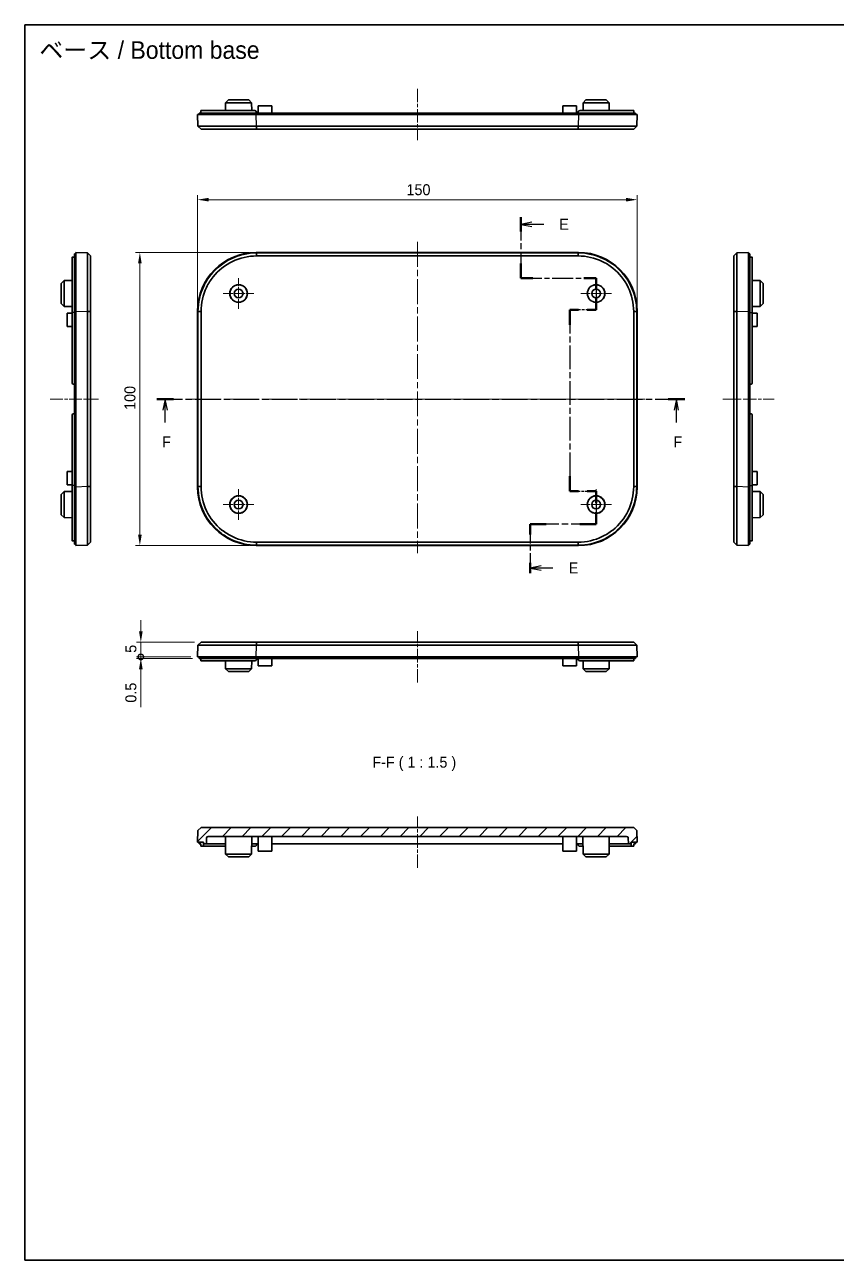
# Model space of a CAD drawing. Header units: millimetres. Extents: x 22 to 3190, y 12 to 574.
# Drawn here: x 2006.8 to 2284.1, y 12 to 433.5 of the extents above; entities that cross this region are included whole.
import ezdxf

# ---------------------------------------------------------------- set-up
doc = ezdxf.new("R2010")
doc.units = ezdxf.units.MM
doc.header["$LTSCALE"] = 1.5
doc.linetypes.add('CHAIN', pattern=[0.3543, 0.2362, -0.0295, 0.0591, -0.0295])
doc.layers.get('Defpoints').update_dxf_attribs({"lineweight": 25})
for name, color, linetype, lineweight in [('Border (ISO)', 7, 'Continuous', 35), ('Dimension (ISO)', 7, 'Continuous', 18), ('Section Line (ISO)', 7, 'CHAIN', 25), ('Symbol (ISO)', 7, 'Continuous', 18), ('Visible (ISO)', 7, 'Continuous', 35), ('Visible Narrow (ISO)', 7, 'Continuous', 25)]:
    doc.layers.add(name, color=color, linetype=linetype, lineweight=lineweight)
for name, color, linetype, lineweight, true_color in [('Center Mark (ISO)', 7, 'Continuous', 18, 0x80ffff), ('Centerline (ISO)', 7, 'Continuous', 18, 0x80ffff), ('Hatch (ISO)', 1, 'Continuous', 18, 0xff0000)]:
    doc.layers.add(name, color=color, linetype=linetype, lineweight=lineweight, true_color=true_color)
doc.styles.add('Note Text (TK)', font='')
doc.styles.get('Note Text (TK)').set_extended_font_data('MS PGothic')
doc.dimstyles.new('Default - Method 1b (TK)', dxfattribs={"dimscale": 1.5, "dimtxt": 2.5, "dimasz": 2.5, "dimexe": 1, "dimexo": 1.5, "dimgap": 1, "dimtad": 1, "dimtoh": 1, "dimrnd": 1e-08, "dimdsep": 46, "dimtxsty": 'Note Text (TK)', "dimcen": 0.09, "dimdle": 5, "dimclrd": 100, "dimclre": 100, "dimclrt": 7, "dimadec": 1, "dimazin": 1, "dimtfac": 1, "dimtmove": 0, "dimatfit": 3, "dimfxl": 1, "dimtolj": 1, "dimlwd": -1, "dimlwe": -1, "dimarcsym": 0})

# ---------------------------------------------------------------- blocks, each defined once
blk = doc.blocks.new('図面枠 tk図枠')
at = {"layer": 'Border (ISO)'}
for p, q in [((14.5, 289), (405.5, 289)), ((14.5, 289), (14.5, 8)), ((405.5, 289), (405.5, 8)), ((14.5, 8), (405.5, 8))]:
    blk.add_line(p, q, dxfattribs=at)
blk = doc.blocks.new('2dTransSection4')
at = {"layer": 'Section Line (ISO)', "linetype": 'CHAIN', "ltscale": 14.899623}
blk.add_line((127.34, 245.22), (127.34, 231.39), dxfattribs=at)
at = {"layer": 'Section Line (ISO)', "linetype": 'Continuous', "lineweight": 50}
for p, q in [((127.34, 245.22), (127.34, 241.95)), ((127.34, 234.67), (127.34, 231.39)), ((127.34, 231.39), (130.13, 231.39)), ((141.71, 231.39), (144.5, 231.39)), ((144.5, 231.39), (144.5, 228.78)), ((144.5, 226.78), (144.5, 224.18)), ((140.5, 224.18), (138.5, 224.18)), ((138.5, 224.18), (138.5, 220.77)), ((144.5, 224.18), (142.5, 224.18)), ((138.5, 186.3), (138.5, 182.89)), ((138.5, 182.89), (140.5, 182.89)), ((142.5, 182.89), (144.5, 182.89)), ((144.5, 182.89), (144.5, 180.16)), ((144.5, 178.16), (144.5, 175.43)), ((133.16, 175.43), (129.49, 175.43)), ((129.49, 175.43), (129.49, 173.03)), ((144.5, 175.43), (140.83, 175.43)), ((129.49, 166.64), (129.49, 164.25))]:
    blk.add_line(p, q, dxfattribs=at)
at = {"layer": 'Section Line (ISO)', "linetype": 'Continuous'}
for p, q in [((129.84, 244.09), (127.34, 243.59)), ((129.84, 243.59), (127.34, 243.59)), ((127.34, 243.59), (129.84, 243.09)), ((132.6, 243.59), (129.84, 243.59)), ((131.99, 165.94), (129.49, 165.44)), ((131.99, 165.44), (129.49, 165.44)), ((129.49, 165.44), (131.99, 164.94)), ((134.63, 165.44), (131.99, 165.44))]:
    blk.add_line(p, q, dxfattribs=at)
at = {"layer": 'Section Line (ISO)', "linetype": 'CHAIN', "ltscale": 13.516234}
blk.add_line((127.34, 231.39), (144.5, 231.39), dxfattribs=at)
at = {"layer": 'Section Line (ISO)', "linetype": 'CHAIN', "ltscale": 12.997791}
blk.add_line((144.5, 231.39), (144.5, 224.18), dxfattribs=at)
at = {"layer": 'Section Line (ISO)', "linetype": 'CHAIN', "ltscale": 6.667144}
for p, q in [((144.5, 224.18), (138.5, 224.18)), ((138.5, 182.89), (144.5, 182.89))]:
    blk.add_line(p, q, dxfattribs=at)
at = {"layer": 'Section Line (ISO)', "linetype": 'CHAIN', "ltscale": 15.27127}
blk.add_line((138.5, 224.18), (138.5, 182.89), dxfattribs=at)
at = {"layer": 'Section Line (ISO)', "linetype": 'CHAIN', "ltscale": 13.361418}
blk.add_line((144.5, 182.89), (144.5, 175.43), dxfattribs=at)
at = {"layer": 'Section Line (ISO)', "linetype": 'CHAIN', "ltscale": 16.002834}
blk.add_line((144.5, 175.43), (129.49, 175.43), dxfattribs=at)
at = {"layer": 'Section Line (ISO)', "linetype": 'CHAIN', "ltscale": 12.400126}
blk.add_line((129.49, 175.43), (129.49, 164.25), dxfattribs=at)
at = {"layer": 'Section Line (ISO)', "char_height": 2.5, "attachment_point": 7, "style": 'Note Text (TK)'}
for insert in [(136.11, 242.36), (138.26, 164.21)]:
    blk.add_mtext('E', dxfattribs=dict(at, insert=insert))
blk = doc.blocks.new('2dTransSection5')
at = {"layer": 'Section Line (ISO)', "linetype": 'CHAIN', "ltscale": 16.414379}
blk.add_line((44.56, 203.87), (164.68, 203.87), dxfattribs=at)
at = {"layer": 'Section Line (ISO)', "linetype": 'Continuous', "lineweight": 50}
for p, q in [((44.56, 203.87), (48.37, 203.87)), ((160.87, 203.87), (164.68, 203.87))]:
    blk.add_line(p, q, dxfattribs=at)
at = {"layer": 'Section Line (ISO)', "linetype": 'Continuous'}
for p, q in [((46.46, 203.87), (45.96, 201.37)), ((46.46, 201.37), (46.46, 203.87)), ((46.96, 201.37), (46.46, 203.87)), ((162.78, 203.87), (162.28, 201.37)), ((162.78, 201.37), (162.78, 203.87)), ((163.28, 201.37), (162.78, 203.87)), ((46.46, 198.52), (46.46, 201.37)), ((162.78, 198.52), (162.78, 201.37))]:
    blk.add_line(p, q, dxfattribs=at)
at = {"layer": 'Section Line (ISO)', "char_height": 2.5, "attachment_point": 7, "style": 'Note Text (TK)'}
for insert in [(45.75, 192.87), (162.07, 192.87)]:
    blk.add_mtext('F', dxfattribs=dict(at, insert=insert))
blk = doc.blocks.new('*D102')
at = {"layer": 'Defpoints', "color": 0, "transparency": 16777216}
for p in [(2215.75, 373.81), (2065.75, 335.81), (2215.75, 335.81)]:
    blk.add_point(p, dxfattribs=at)
at = {"layer": 'Dimension (ISO)', "color": 100, "transparency": 16777216}
for p, q in [((2065.75, 338.06), (2065.75, 375.31)), ((2215.75, 338.06), (2215.75, 375.31)), ((2069.5, 373.81), (2212, 373.81))]:
    blk.add_line(p, q, dxfattribs=at)
for points in [[(2069.5, 374.44), (2069.5, 373.19), (2065.75, 373.81)], [(2212, 374.44), (2212, 373.19), (2215.75, 373.81)]]:
    blk.add_solid(points, dxfattribs=at)
at = {"layer": 'Dimension (ISO)', "color": 7, "transparency": 16777216, "insert": (2137.04, 377.19), "char_height": 3.75, "attachment_point": 4, "style": 'Note Text (TK)'}
blk.add_mtext('\\A1;150', dxfattribs=at)
blk = doc.blocks.new('*D103')
at = {"layer": 'Defpoints', "color": 0, "transparency": 16777216}
for p in [(2046.05, 355.8), (2085.73, 355.8), (2085.73, 255.8)]:
    blk.add_point(p, dxfattribs=at)
at = {"layer": 'Dimension (ISO)', "color": 100, "transparency": 16777216}
for p, q in [((2083.48, 355.8), (2044.55, 355.8)), ((2046.05, 259.55), (2046.05, 352.05)), ((2083.48, 255.8), (2044.55, 255.8))]:
    blk.add_line(p, q, dxfattribs=at)
for points in [[(2045.43, 352.05), (2046.68, 352.05), (2046.05, 355.8)], [(2045.43, 259.55), (2046.68, 259.55), (2046.05, 255.8)]]:
    blk.add_solid(points, dxfattribs=at)
at = {"layer": 'Dimension (ISO)', "color": 7, "transparency": 16777216, "insert": (2042.68, 302.09), "char_height": 3.75, "attachment_point": 4, "rotation": 90, "style": 'Note Text (TK)'}
blk.add_mtext('\\A1;100', dxfattribs=at)
blk = doc.blocks.new('_DotSmall')
at = {"color": 0, "linetype": 'ByBlock', "const_width": 0.5}
blk.add_lwpolyline([(-0.0625, 0, 1), (0.0625, 0, 1)], format="xyb", close=True, dxfattribs=at)
blk = doc.blocks.new('*D100')
at = {"layer": 'Defpoints', "color": 0, "transparency": 16777216}
for p in [(2066.92, 222.82), (2046.38, 217.82), (2065.75, 217.82)]:
    blk.add_point(p, dxfattribs=at)
at = {"layer": 'Dimension (ISO)', "color": 100, "transparency": 16777216}
for p, q in [((2046.38, 226.57), (2046.38, 230.32)), ((2064.67, 222.82), (2044.88, 222.82)), ((2046.38, 222.82), (2046.38, 217.82)), ((2063.5, 217.82), (2044.88, 217.82)), ((2046.38, 217.82), (2046.38, 214.07))]:
    blk.add_line(p, q, dxfattribs=at)
blk.add_solid([(2045.76, 226.57), (2047.01, 226.57), (2046.38, 222.82)], dxfattribs=at)
at = {"layer": 'Dimension (ISO)', "color": 100, "transparency": 16777216, "xscale": 3.75, "yscale": 3.75, "zscale": 3.75, "rotation": 90}
blk.add_blockref('_DotSmall', (2046.38, 217.82), dxfattribs=at)
at = {"layer": 'Dimension (ISO)', "color": 7, "transparency": 16777216, "insert": (2043.01, 219.23), "char_height": 3.75, "attachment_point": 4, "rotation": 90, "style": 'Note Text (TK)'}
blk.add_mtext('\\A1;5', dxfattribs=at)
blk = doc.blocks.new('*D101')
at = {"layer": 'Defpoints', "color": 0, "transparency": 16777216}
for p in [(2046.38, 217.32), (2065.75, 217.82), (2066.25, 217.32)]:
    blk.add_point(p, dxfattribs=at)
at = {"layer": 'Dimension (ISO)', "color": 100, "transparency": 16777216}
for p, q in [((2046.38, 217.82), (2046.38, 221.57)), ((2063.5, 217.82), (2044.88, 217.82)), ((2064, 217.32), (2044.88, 217.32)), ((2046.38, 217.82), (2046.38, 217.32)), ((2046.38, 213.57), (2046.38, 200.72))]:
    blk.add_line(p, q, dxfattribs=at)
blk.add_solid([(2045.76, 213.57), (2047.01, 213.57), (2046.38, 217.32)], dxfattribs=at)
at = {"layer": 'Dimension (ISO)', "color": 100, "transparency": 16777216, "xscale": 3.75, "yscale": 3.75, "zscale": 3.75, "rotation": 270}
blk.add_blockref('_DotSmall', (2046.38, 217.82), dxfattribs=at)
at = {"layer": 'Dimension (ISO)', "color": 7, "transparency": 16777216, "insert": (2043.01, 202.22), "char_height": 3.75, "attachment_point": 4, "rotation": 90, "style": 'Note Text (TK)'}
blk.add_mtext('\\A1;0.5', dxfattribs=at)

msp = doc.modelspace()

# ---------------------------------------------------------------- hatches: boundary and pattern name
at = {"layer": 'Hatch (ISO)'}
h = msp.add_hatch(dxfattribs=at)
h.set_pattern_fill('ANSI31', color=256, scale=38.1, style=0)
h.set_pattern_definition([(45, (1985, 6e-07), (-3.3676, 3.3676), [])])
edge = h.paths.add_edge_path()
edge.add_line((2214.5724, 159.587), (2066.9216, 159.587))
edge.add_line((2066.9216, 159.587), (2065.8867, 158.5876))
edge.add_line((2065.8867, 158.5876), (2065.747, 154.587))
edge.add_line((2065.747, 154.587), (2067.747, 154.587))
edge.add_line((2067.747, 154.587), (2067.747, 154.087))
edge.add_line((2067.747, 154.087), (2068.747, 154.087))
edge.add_line((2068.747, 154.087), (2068.8174, 156.1045))
edge.add_ellipse((2069.3171, 156.087), major_axis=(-0.4997, 0.0174), ratio=1, start_angle=272, end_angle=360, ccw=False)
edge.add_line((2069.3171, 156.587), (2212.1768, 156.587))
edge.add_ellipse((2212.1768, 156.087), major_axis=(0, 0.5), ratio=1, start_angle=272, end_angle=360, ccw=False)
edge.add_line((2212.6765, 156.1045), (2212.747, 154.087))
edge.add_line((2212.747, 154.087), (2213.747, 154.087))
edge.add_line((2213.747, 154.087), (2213.747, 154.587))
edge.add_line((2213.747, 154.587), (2215.747, 154.587))
edge.add_line((2215.747, 154.587), (2215.6073, 158.5876))
edge.add_line((2215.6073, 158.5876), (2214.5724, 159.587))

# ---------------------------------------------------------------- linework, layer by layer
at = {"layer": 'Center Mark (ISO)', "linetype": 'CHAIN', "ltscale": 7.778352}
for p, q in [((2079.747, 347.0521), (2079.747, 336.5521)), ((2201.747, 347.0521), (2201.747, 336.5521)), ((2084.997, 341.8021), (2074.497, 341.8021)), ((2206.997, 341.8021), (2196.497, 341.8021)), ((2079.747, 275.0521), (2079.747, 264.5521)), ((2201.747, 275.0521), (2201.747, 264.5521)), ((2084.997, 269.8021), (2074.497, 269.8021)), ((2206.997, 269.8021), (2196.497, 269.8021))]:
    msp.add_line(p, q, dxfattribs=at)
at = {"layer": 'Centerline (ISO)', "linetype": 'CHAIN', "ltscale": 12.963986}
for p, q in [((2140.747, 411.6314), (2140.747, 394.1314)), ((2244.9923, 305.8021), (2262.4923, 305.8021)), ((2140.747, 209.066), (2140.747, 226.566)), ((2140.747, 145.837), (2140.747, 163.337))]:
    msp.add_line(p, q, dxfattribs=at)
at = {"layer": 'Centerline (ISO)', "linetype": 'CHAIN', "ltscale": 23.990969}
for p, q in [((2140.747, 359.4124), (2140.747, 253.2267)), ((2062.1367, 305.8021), (2218.3224, 305.8021))]:
    msp.add_line(p, q, dxfattribs=at)
at = {"layer": 'Centerline (ISO)', "linetype": 'CHAIN', "ltscale": 12.223633}
msp.add_line((2015.4587, 305.8021), (2031.9593, 305.8021), dxfattribs=at)
at = {"layer": 'Visible (ISO)'}
for p, q in [((2075.2917, 406.8814), (2075.2776, 404.1814)), ((2076.297, 407.8814), (2075.2917, 406.8814)), ((2084.2022, 406.8814), (2075.2917, 406.8814)), ((2076.297, 407.8814), (2083.197, 407.8814)), ((2083.197, 407.8814), (2084.2022, 406.8814)), ((2084.2022, 406.8814), (2084.2163, 404.1814)), ((2086.447, 405.8814), (2086.4339, 403.3814)), ((2086.447, 405.8814), (2091.047, 405.8814)), ((2091.047, 405.8814), (2091.0601, 403.3814)), ((2190.447, 405.8814), (2190.4339, 403.3814)), ((2190.447, 405.8814), (2195.047, 405.8814)), ((2195.047, 405.8814), (2195.0601, 403.3814)), ((2197.2917, 406.8814), (2197.2776, 404.1814)), ((2198.297, 407.8814), (2197.2917, 406.8814)), ((2206.2022, 406.8814), (2197.2917, 406.8814)), ((2198.297, 407.8814), (2205.197, 407.8814)), ((2205.197, 407.8814), (2206.2022, 406.8814)), ((2206.2022, 406.8814), (2206.2163, 404.1814)), ((2065.747, 402.8814), (2065.8867, 398.8808)), ((2065.747, 402.8814), (2085.7348, 402.8814)), ((2066.247, 403.3814), (2085.747, 403.3814)), ((2066.247, 403.3814), (2066.247, 402.8814)), ((2066.847, 403.3814), (2066.847, 404.1814)), ((2066.847, 404.1814), (2085.347, 404.1814)), ((2195.7592, 402.8814), (2085.7348, 402.8814)), ((2085.747, 403.3814), (2195.747, 403.3814)), ((2085.847, 403.3814), (2085.847, 403.6814)), ((2195.647, 403.3814), (2195.647, 403.6814)), ((2195.747, 403.3814), (2215.247, 403.3814)), ((2195.7592, 402.8814), (2215.747, 402.8814)), ((2214.647, 404.1814), (2196.147, 404.1814)), ((2214.647, 403.3814), (2214.647, 404.1814)), ((2215.247, 402.8814), (2215.247, 403.3814)), ((2215.6073, 398.8808), (2215.747, 402.8814)), ((2066.9216, 397.8814), (2065.8867, 398.8808)), ((2085.9094, 398.8808), (2085.8745, 398.8808)), ((2195.5845, 398.8808), (2085.9094, 398.8808)), ((2085.9094, 397.8814), (2195.5845, 397.8814)), ((2195.6194, 398.8808), (2195.5845, 398.8808)), ((2215.6073, 398.8808), (2214.5724, 397.8814)), ((2022.9087, 335.3021), (2022.9087, 354.1979)), ((2023.7087, 354.2021), (2023.1087, 354.2021)), ((2023.7087, 335.8021), (2023.7087, 355.3021)), ((2024.2087, 355.3021), (2023.7087, 355.3021)), ((2028.2093, 355.6624), (2024.2087, 355.8021)), ((2024.2087, 335.8143), (2024.2087, 355.8021)), ((2028.2093, 355.6624), (2029.2087, 354.6275)), ((2195.7592, 355.8021), (2085.7348, 355.8021)), ((2085.9094, 355.6624), (2085.8745, 355.6624)), ((2195.5845, 355.6624), (2085.9094, 355.6624)), ((2085.9094, 354.6275), (2195.5845, 354.6275)), ((2195.6194, 355.6624), (2195.5845, 355.6624)), ((2248.7423, 354.6275), (2249.7417, 355.6624)), ((2253.7423, 355.8021), (2249.7417, 355.6624)), ((2253.7423, 355.8021), (2253.7423, 335.8143)), ((2254.2423, 355.3021), (2253.7423, 355.3021)), ((2254.2423, 355.3021), (2254.2423, 335.8021)), ((2254.2423, 354.2021), (2254.8423, 354.2021)), ((2255.0423, 335.3021), (2255.0423, 354.1979)), ((2019.2087, 345.2521), (2020.2087, 346.2573)), ((2020.2087, 346.2573), (2022.9087, 346.2715)), ((2020.2087, 346.2573), (2020.2087, 337.3469)), ((2257.7423, 346.2573), (2255.0423, 346.2715)), ((2257.7423, 337.3469), (2257.7423, 346.2573)), ((2258.7423, 345.2521), (2257.7423, 346.2573)), ((2019.2087, 338.3521), (2019.2087, 345.2521)), ((2258.7423, 345.2521), (2258.7423, 338.3521)), ((2019.2087, 338.3521), (2020.2087, 337.3469)), ((2020.2087, 337.3469), (2022.9087, 337.3327)), ((2257.7423, 337.3469), (2255.0423, 337.3327)), ((2258.7423, 338.3521), (2257.7423, 337.3469)), ((2021.2087, 335.1021), (2022.9087, 335.111)), ((2021.2087, 330.5021), (2021.2087, 335.1021)), ((2022.9087, 335.3021), (2022.9087, 311.5021)), ((2023.7087, 310.8021), (2023.7087, 335.8021)), ((2024.2087, 335.8143), (2024.2087, 275.7899)), ((2028.2093, 335.6746), (2028.2093, 335.6397)), ((2028.2093, 335.6397), (2028.2093, 275.9645)), ((2029.2087, 275.9645), (2029.2087, 335.6397)), ((2065.747, 335.8143), (2065.747, 275.7899)), ((2065.8867, 335.6746), (2065.8867, 335.6397)), ((2065.8867, 335.6397), (2065.8867, 275.9645)), ((2066.9216, 275.9645), (2066.9216, 335.6397)), ((2214.5724, 335.6397), (2214.5724, 275.9645)), ((2215.6073, 335.6397), (2215.6073, 335.6746)), ((2215.6073, 275.9645), (2215.6073, 335.6397)), ((2215.747, 275.7899), (2215.747, 335.8143)), ((2248.7423, 335.6397), (2248.7423, 275.9645)), ((2249.7417, 335.6397), (2249.7417, 335.6746)), ((2249.7417, 275.9645), (2249.7417, 335.6397)), ((2253.7423, 275.7899), (2253.7423, 335.8143)), ((2254.2423, 335.8021), (2254.2423, 310.8021)), ((2255.0423, 335.3021), (2255.0423, 311.5021)), ((2256.7423, 335.1021), (2255.0423, 335.111)), ((2256.7423, 335.1021), (2256.7423, 330.5021)), ((2021.2087, 330.5021), (2022.9087, 330.4932)), ((2256.7423, 330.5021), (2255.0423, 330.4932)), ((2023.6087, 310.8021), (2023.7087, 310.8021)), ((2023.7087, 300.8021), (2023.7087, 310.8021)), ((2023.7087, 310.8021), (2024.2087, 310.8021)), ((2253.7423, 310.8021), (2254.2423, 310.8021)), ((2254.2423, 310.8021), (2254.2423, 300.8021)), ((2254.2423, 310.8021), (2254.3423, 310.8021)), ((2022.9087, 300.1021), (2022.9087, 276.3021)), ((2023.7087, 300.8021), (2023.6087, 300.8021)), ((2023.7087, 275.8021), (2023.7087, 300.8021)), ((2024.2087, 300.8021), (2023.7087, 300.8021)), ((2254.2423, 300.8021), (2253.7423, 300.8021)), ((2254.2423, 300.8021), (2254.2423, 275.8021)), ((2254.3423, 300.8021), (2254.2423, 300.8021)), ((2255.0423, 300.1021), (2255.0423, 276.3021)), ((2021.2087, 281.1021), (2022.9087, 281.111)), ((2021.2087, 276.5021), (2021.2087, 281.1021)), ((2256.7423, 281.1021), (2255.0423, 281.111)), ((2256.7423, 281.1021), (2256.7423, 276.5021)), ((2019.2087, 273.2521), (2020.2087, 274.2573)), ((2020.2087, 274.2573), (2022.9087, 274.2715)), ((2020.2087, 274.2573), (2020.2087, 265.3469)), ((2021.2087, 276.5021), (2022.9087, 276.4932)), ((2022.9087, 257.4063), (2022.9087, 276.3021)), ((2023.7087, 256.3021), (2023.7087, 275.8021)), ((2024.2087, 255.8021), (2024.2087, 275.7899)), ((2028.2093, 275.9645), (2028.2093, 275.9296)), ((2065.8867, 275.9645), (2065.8867, 275.9296)), ((2215.6073, 275.9296), (2215.6073, 275.9645)), ((2249.7417, 275.9296), (2249.7417, 275.9645)), ((2253.7423, 275.7899), (2253.7423, 255.8021)), ((2254.2423, 275.8021), (2254.2423, 256.3021)), ((2256.7423, 276.5021), (2255.0423, 276.4932)), ((2255.0423, 257.4063), (2255.0423, 276.3021)), ((2257.7423, 274.2573), (2255.0423, 274.2715)), ((2257.7423, 265.3469), (2257.7423, 274.2573)), ((2258.7423, 273.2521), (2257.7423, 274.2573)), ((2019.2087, 266.3521), (2019.2087, 273.2521)), ((2258.7423, 273.2521), (2258.7423, 266.3521)), ((2019.2087, 266.3521), (2020.2087, 265.3469)), ((2258.7423, 266.3521), (2257.7423, 265.3469)), ((2020.2087, 265.3469), (2022.9087, 265.3327)), ((2257.7423, 265.3469), (2255.0423, 265.3327)), ((2023.7087, 257.4021), (2023.1087, 257.4021)), ((2254.2423, 257.4021), (2254.8423, 257.4021)), ((2023.7087, 256.3021), (2024.2087, 256.3021)), ((2024.2087, 255.8021), (2028.2093, 255.9418)), ((2029.2087, 256.9767), (2028.2093, 255.9418)), ((2085.7348, 255.8021), (2195.7592, 255.8021)), ((2085.8745, 255.9418), (2085.9094, 255.9418)), ((2195.5845, 256.9767), (2085.9094, 256.9767)), ((2085.9094, 255.9418), (2195.5845, 255.9418)), ((2195.5845, 255.9418), (2195.6194, 255.9418)), ((2249.7417, 255.9418), (2248.7423, 256.9767)), ((2249.7417, 255.9418), (2253.7423, 255.8021)), ((2253.7423, 256.3021), (2254.2423, 256.3021)), ((2065.8867, 221.8166), (2065.747, 217.816)), ((2065.8867, 221.8166), (2066.9216, 222.816)), ((2085.8745, 221.8166), (2085.9094, 221.8166)), ((2195.5845, 222.816), (2085.9094, 222.816)), ((2085.9094, 221.8166), (2195.5845, 221.8166)), ((2195.5845, 221.8166), (2195.6194, 221.8166)), ((2214.5724, 222.816), (2215.6073, 221.8166)), ((2215.747, 217.816), (2215.6073, 221.8166)), ((2085.7348, 217.816), (2065.747, 217.816)), ((2066.247, 217.816), (2066.247, 217.316)), ((2085.747, 217.316), (2066.247, 217.316)), ((2066.847, 217.316), (2066.847, 216.516)), ((2085.347, 216.516), (2066.847, 216.516)), ((2075.2917, 213.816), (2075.2776, 216.516)), ((2084.2022, 213.816), (2084.2163, 216.516)), ((2085.7348, 217.816), (2195.7592, 217.816)), ((2195.747, 217.316), (2085.747, 217.316)), ((2085.847, 217.316), (2085.847, 217.016)), ((2086.447, 214.816), (2086.4339, 217.316)), ((2091.047, 214.816), (2091.0601, 217.316)), ((2190.447, 214.816), (2190.4339, 217.316)), ((2195.047, 214.816), (2195.0601, 217.316)), ((2195.647, 217.316), (2195.647, 217.016)), ((2215.247, 217.316), (2195.747, 217.316)), ((2215.747, 217.816), (2195.7592, 217.816)), ((2196.147, 216.516), (2214.647, 216.516)), ((2197.2917, 213.816), (2197.2776, 216.516)), ((2206.2022, 213.816), (2206.2163, 216.516)), ((2214.647, 217.316), (2214.647, 216.516)), ((2215.247, 217.316), (2215.247, 217.816)), ((2075.2917, 213.816), (2084.2022, 213.816)), ((2076.297, 212.816), (2075.2917, 213.816)), ((2083.197, 212.816), (2076.297, 212.816)), ((2083.197, 212.816), (2084.2022, 213.816)), ((2091.047, 214.816), (2086.447, 214.816)), ((2195.047, 214.816), (2190.447, 214.816)), ((2197.2917, 213.816), (2206.2022, 213.816)), ((2198.297, 212.816), (2197.2917, 213.816)), ((2205.197, 212.816), (2198.297, 212.816)), ((2205.197, 212.816), (2206.2022, 213.816)), ((2065.8867, 158.5876), (2065.747, 154.587)), ((2066.9216, 159.587), (2065.8867, 158.5876)), ((2214.5724, 159.587), (2066.9216, 159.587)), ((2068.747, 154.087), (2068.8174, 156.1045)), ((2069.3171, 156.587), (2212.1768, 156.587)), ((2075.2917, 150.587), (2075.2619, 156.2886)), ((2084.2022, 150.587), (2084.2321, 156.2886)), ((2086.447, 151.587), (2086.4208, 156.587)), ((2091.047, 151.587), (2091.0731, 156.587)), ((2190.447, 151.587), (2190.4208, 156.587)), ((2195.047, 151.587), (2195.0731, 156.587)), ((2197.2917, 150.587), (2197.2619, 156.2886)), ((2206.2022, 150.587), (2206.2321, 156.2886)), ((2212.6765, 156.1045), (2212.747, 154.087)), ((2215.6073, 158.5876), (2214.5724, 159.587)), ((2215.747, 154.587), (2215.6073, 158.5876)), ((2065.747, 154.587), (2067.747, 154.587)), ((2066.247, 154.087), (2066.247, 154.587)), ((2066.847, 154.087), (2066.247, 154.087)), ((2066.847, 153.987), (2066.847, 154.087)), ((2066.847, 153.287), (2066.847, 153.987)), ((2066.847, 153.287), (2067.747, 153.287)), ((2067.747, 154.587), (2067.747, 154.087)), ((2067.747, 154.087), (2068.747, 154.087)), ((2067.747, 154.087), (2067.747, 153.987)), ((2067.747, 153.987), (2067.747, 153.287)), ((2067.747, 153.287), (2075.2776, 153.287)), ((2068.747, 154.087), (2075.2734, 154.087)), ((2084.2163, 153.287), (2085.347, 153.287)), ((2084.2205, 154.087), (2085.2369, 154.087)), ((2086.4339, 154.087), (2085.2369, 154.087)), ((2085.847, 154.087), (2085.847, 153.787)), ((2190.4339, 154.087), (2091.0601, 154.087)), ((2196.257, 154.087), (2195.0601, 154.087)), ((2195.647, 154.087), (2195.647, 153.787)), ((2197.2776, 153.287), (2196.147, 153.287)), ((2196.257, 154.087), (2197.2734, 154.087)), ((2213.747, 153.287), (2206.2163, 153.287)), ((2206.2205, 154.087), (2212.747, 154.087)), ((2212.747, 154.087), (2213.747, 154.087)), ((2213.747, 154.087), (2213.747, 154.587)), ((2213.747, 154.587), (2215.747, 154.587)), ((2213.747, 153.987), (2213.747, 154.087)), ((2213.747, 153.287), (2213.747, 153.987)), ((2213.747, 153.287), (2214.647, 153.287)), ((2215.247, 154.087), (2214.647, 154.087)), ((2214.647, 154.087), (2214.647, 153.987)), ((2214.647, 153.987), (2214.647, 153.287)), ((2215.247, 154.587), (2215.247, 154.087)), ((2075.2917, 150.587), (2084.2022, 150.587)), ((2076.297, 149.587), (2075.2917, 150.587)), ((2083.197, 149.587), (2076.297, 149.587)), ((2083.197, 149.587), (2084.2022, 150.587)), ((2091.047, 151.587), (2086.447, 151.587)), ((2195.047, 151.587), (2190.447, 151.587)), ((2197.2917, 150.587), (2206.2022, 150.587)), ((2198.297, 149.587), (2197.2917, 150.587)), ((2205.197, 149.587), (2198.297, 149.587)), ((2205.197, 149.587), (2206.2022, 150.587))]:
    msp.add_line(p, q, dxfattribs=at)
for centre, radius in [((2079.747, 341.8021), 3), ((2079.747, 341.8021), 2.9581), ((2079.747, 341.8021), 1.5), ((2201.747, 341.8021), 3), ((2201.747, 341.8021), 2.9581), ((2201.747, 341.8021), 1.5), ((2079.747, 269.8021), 3), ((2079.747, 269.8021), 2.9581), ((2079.747, 269.8021), 1.5), ((2201.747, 269.8021), 3), ((2201.747, 269.8021), 2.9581), ((2201.747, 269.8021), 1.5)]:
    msp.add_circle(centre, radius, dxfattribs=at)
for centre, radius, start, end in [((2085.347, 403.6814), 0.5, 0, 36.869898), ((2196.147, 403.6814), 0.5, 143.130102, 180), ((2023.6087, 311.5021), 0.7, 180, 270), ((2254.3423, 311.5021), 0.7, 270, 0), ((2023.6087, 300.1021), 0.7, 90, 180), ((2254.3423, 300.1021), 0.7, 0, 90), ((2085.347, 217.016), 0.5, 323.130102, 0), ((2196.147, 217.016), 0.5, 180, 216.869898), ((2069.3171, 156.087), 0.5, 90, 178), ((2074.9619, 156.287), 0.3, 0.3, 90), ((2084.5321, 156.287), 0.3, 90, 179.7), ((2196.9619, 156.287), 0.3, 0.3, 90), ((2206.5321, 156.287), 0.3, 90, 179.7), ((2212.1768, 156.087), 0.5, 2, 90), ((2085.347, 153.787), 0.5, 323.130102, 0), ((2196.147, 153.787), 0.5, 180, 216.869898)]:
    msp.add_arc(centre, radius, start, end, dxfattribs=at)
for centre, major_axis in [((2085.7592, 335.7899), (-14.1594, 14.1594)), ((2195.7348, 335.7899), (14.1594, 14.1594)), ((2085.7592, 275.8143), (-14.1594, -14.1594)), ((2195.7348, 275.8143), (14.1594, -14.1594))]:
    msp.add_ellipse(centre, major_axis=major_axis, ratio=0.99878277, start_param=5.49839613, end_param=7.06797448, dxfattribs=at)
for points, knots in [([(2085.747, 403.9814), (2085.7325, 404.0006), (2085.7169, 404.0186), (2085.6561, 404.0793), (2085.5999, 404.1178), (2085.4767, 404.1688), (2085.4097, 404.1814), (2085.347, 404.1814)], [-0.2706760362, -0.2706760362, -0.2706760362, -0.2706760362, -0.2637289267, -0.2637289267, -0.2448933041, -0.2448933041, -0.2260576815, -0.2260576815, -0.2260576815, -0.2260576815]), ([(2195.747, 403.9814), (2195.7614, 404.0006), (2195.777, 404.0186), (2195.8378, 404.0793), (2195.894, 404.1178), (2196.0172, 404.1688), (2196.0842, 404.1814), (2196.147, 404.1814)], [0.181421301, 0.181421301, 0.181421301, 0.181421301, 0.1883684105, 0.1883684105, 0.2072040331, 0.2072040331, 0.2260396557, 0.2260396557, 0.2260396557, 0.2260396557]), ([(2085.8745, 398.8808), (2082.8844, 398.8806), (2076.9037, 398.8802), (2070.9138, 398.8801), (2066.913, 398.8803), (2065.8867, 398.8806), (2065.8867, 398.8808)], [-0.7830483, -0.7830483, -0.7830483, -0.7830483, -0.33559213, 0.11186404, 0.33559213, 0.7830483, 0.7830483, 0.7830483, 0.7830483]), ([(2066.9216, 397.8814), (2066.9265, 397.8814), (2067.9053, 397.8814), (2071.6999, 397.8814), (2077.3736, 397.8814), (2083.0406, 397.8814), (2085.8763, 397.8814)], [-0.7830483, -0.7830483, -0.7830483, -0.7830483, -0.33559213, -0.11186404, 0.33559213, 0.7830483, 0.7830483, 0.7830483, 0.7830483]), ([(2066.9216, 397.8814), (2066.9216, 397.8814), (2066.9216, 397.8814), (2066.9216, 397.8814), (2066.9216, 397.8814), (2066.9216, 397.8814)], [-0.00330977881, -0.00330977881, -0.00330977881, -0.00330977881, -0.00165488941, -0.00165488941, 0, 0, 0, 0]), ([(2085.8763, 397.8814), (2085.8818, 397.8814), (2085.8873, 397.8814), (2085.8984, 397.8814), (2085.9039, 397.8814), (2085.9094, 397.8814)], [-0.00330977878, -0.00330977878, -0.00330977878, -0.00330977878, -0.0016548894, -0.0016548894, 0, 0, 0, 0]), ([(2195.5845, 397.8814), (2195.5901, 397.8814), (2195.5956, 397.8814), (2195.6066, 397.8814), (2195.6121, 397.8814), (2195.6176, 397.8814)], [-0.00330977882, -0.00330977882, -0.00330977882, -0.00330977882, -0.00165488941, -0.00165488941, 0, 0, 0, 0]), ([(2195.6176, 397.8814), (2198.4533, 397.8814), (2202.6991, 397.8814), (2208.7364, 397.8814), (2213.2675, 397.8814), (2214.5674, 397.8814), (2214.5723, 397.8814)], [-0.7830483, -0.7830483, -0.7830483, -0.7830483, -0.33559213, -0.11186404, 0.33559213, 0.7830483, 0.7830483, 0.7830483, 0.7830483]), ([(2215.6073, 398.8808), (2215.6073, 398.8806), (2214.2443, 398.8802), (2209.4636, 398.8801), (2203.0902, 398.8803), (2198.6095, 398.8806), (2195.6194, 398.8808)], [-0.7830483, -0.7830483, -0.7830483, -0.7830483, -0.33559213, 0.11186404, 0.33559213, 0.7830483, 0.7830483, 0.7830483, 0.7830483]), ([(2214.5723, 397.8814), (2214.5723, 397.8814), (2214.5724, 397.8814), (2214.5724, 397.8814), (2214.5724, 397.8814), (2214.5724, 397.8814)], [-0.00330977878, -0.00330977878, -0.00330977878, -0.00330977878, -0.00165488939, -0.00165488939, 0, 0, 0, 0]), ([(2023.1087, 354.2021), (2023.0894, 354.2021), (2023.0715, 354.2021), (2023.0107, 354.2019), (2022.9722, 354.2016), (2022.9212, 354.2003), (2022.9087, 354.1992), (2022.9087, 354.1979)], [-0.2706760362, -0.2706760362, -0.2706760362, -0.2706760362, -0.2637289267, -0.2637289267, -0.2448933041, -0.2448933041, -0.2260576815, -0.2260576815, -0.2260576815, -0.2260576815]), ([(2028.2093, 355.6624), (2028.2095, 355.6624), (2028.2098, 354.2994), (2028.2099, 349.5187), (2028.2097, 343.1453), (2028.2095, 338.6646), (2028.2093, 335.6746)], [-0.7830483, -0.7830483, -0.7830483, -0.7830483, -0.33559213, 0.11186404, 0.33559213, 0.7830483, 0.7830483, 0.7830483, 0.7830483]), ([(2029.2087, 354.6275), (2029.2087, 354.6275), (2029.2087, 354.6275), (2029.2087, 354.6275), (2029.2087, 354.6275), (2029.2087, 354.6275)], [-0.00330977878, -0.00330977878, -0.00330977878, -0.00330977878, -0.0016548894, -0.0016548894, 0, 0, 0, 0]), ([(2029.2087, 335.6728), (2029.2087, 338.5085), (2029.2087, 342.7542), (2029.2087, 348.7915), (2029.2087, 353.3226), (2029.2087, 354.6225), (2029.2087, 354.6275)], [-0.7830483, -0.7830483, -0.7830483, -0.7830483, -0.33559213, -0.11186404, 0.33559213, 0.7830483, 0.7830483, 0.7830483, 0.7830483]), ([(2085.8745, 355.6624), (2082.8844, 355.6624), (2076.9037, 354.2994), (2070.9138, 349.5187), (2066.913, 343.1453), (2065.8867, 338.6646), (2065.8867, 335.6746)], [-0.7830483, -0.7830483, -0.7830483, -0.7830483, -0.33559213, 0.11186404, 0.33559213, 0.7830483, 0.7830483, 0.7830483, 0.7830483]), ([(2066.9216, 335.6728), (2066.9265, 338.5085), (2067.9053, 342.7542), (2071.6999, 348.7915), (2077.3736, 353.3226), (2083.0406, 354.6225), (2085.8763, 354.6275)], [-0.7830483, -0.7830483, -0.7830483, -0.7830483, -0.33559213, -0.11186404, 0.33559213, 0.7830483, 0.7830483, 0.7830483, 0.7830483]), ([(2085.8763, 354.6275), (2085.8818, 354.6275), (2085.8873, 354.6275), (2085.8984, 354.6275), (2085.9039, 354.6275), (2085.9094, 354.6275)], [-0.00330977878, -0.00330977878, -0.00330977878, -0.00330977878, -0.0016548894, -0.0016548894, 0, 0, 0, 0]), ([(2195.5845, 354.6275), (2195.5901, 354.6275), (2195.5956, 354.6275), (2195.6066, 354.6275), (2195.6121, 354.6275), (2195.6176, 354.6275)], [-0.00330977882, -0.00330977882, -0.00330977882, -0.00330977882, -0.00165488941, -0.00165488941, 0, 0, 0, 0]), ([(2195.6176, 354.6275), (2198.4533, 354.6225), (2202.6991, 353.6438), (2208.7364, 349.8491), (2213.2675, 344.1755), (2214.5674, 338.5085), (2214.5723, 335.6728)], [-0.7830483, -0.7830483, -0.7830483, -0.7830483, -0.33559213, -0.11186404, 0.33559213, 0.7830483, 0.7830483, 0.7830483, 0.7830483]), ([(2215.6073, 335.6746), (2215.6073, 338.6646), (2214.2443, 344.6454), (2209.4636, 350.6352), (2203.0902, 354.6361), (2198.6095, 355.6624), (2195.6194, 355.6624)], [-0.7830483, -0.7830483, -0.7830483, -0.7830483, -0.33559213, 0.11186404, 0.33559213, 0.7830483, 0.7830483, 0.7830483, 0.7830483]), ([(2248.7423, 354.6275), (2248.7423, 354.6225), (2248.7423, 353.6438), (2248.7423, 349.8491), (2248.7423, 344.1755), (2248.7423, 338.5085), (2248.7423, 335.6728)], [-0.7830483, -0.7830483, -0.7830483, -0.7830483, -0.33559213, -0.11186404, 0.33559213, 0.7830483, 0.7830483, 0.7830483, 0.7830483]), ([(2248.7423, 354.6275), (2248.7423, 354.6275), (2248.7423, 354.6275), (2248.7423, 354.6275), (2248.7423, 354.6275), (2248.7423, 354.6275)], [-0.00330977882, -0.00330977882, -0.00330977882, -0.00330977882, -0.00165488941, -0.00165488941, 0, 0, 0, 0]), ([(2249.7417, 335.6746), (2249.7415, 338.6646), (2249.7411, 344.6454), (2249.741, 350.6352), (2249.7412, 354.6361), (2249.7415, 355.6624), (2249.7417, 355.6624)], [-0.7830483, -0.7830483, -0.7830483, -0.7830483, -0.33559213, 0.11186404, 0.33559213, 0.7830483, 0.7830483, 0.7830483, 0.7830483]), ([(2254.8423, 354.2021), (2254.8615, 354.2021), (2254.8795, 354.2021), (2254.9402, 354.2019), (2254.9787, 354.2016), (2255.0298, 354.2003), (2255.0423, 354.1992), (2255.0423, 354.1979)], [0.181421301, 0.181421301, 0.181421301, 0.181421301, 0.1883684105, 0.1883684105, 0.2072040331, 0.2072040331, 0.2260396557, 0.2260396557, 0.2260396557, 0.2260396557]), ([(2029.2087, 335.6397), (2029.2087, 335.6452), (2029.2087, 335.6507), (2029.2087, 335.6617), (2029.2087, 335.6673), (2029.2087, 335.6728)], [-0.00330977881, -0.00330977881, -0.00330977881, -0.00330977881, -0.00165488941, -0.00165488941, 0, 0, 0, 0]), ([(2066.9216, 335.6397), (2066.9216, 335.6452), (2066.9216, 335.6507), (2066.9216, 335.6617), (2066.9216, 335.6673), (2066.9216, 335.6728)], [-0.00330977881, -0.00330977881, -0.00330977881, -0.00330977881, -0.00165488941, -0.00165488941, 0, 0, 0, 0]), ([(2214.5723, 335.6728), (2214.5723, 335.6673), (2214.5724, 335.6617), (2214.5724, 335.6507), (2214.5724, 335.6452), (2214.5724, 335.6397)], [-0.00330977878, -0.00330977878, -0.00330977878, -0.00330977878, -0.00165488939, -0.00165488939, 0, 0, 0, 0]), ([(2248.7423, 335.6728), (2248.7423, 335.6673), (2248.7423, 335.6617), (2248.7423, 335.6507), (2248.7423, 335.6452), (2248.7423, 335.6397)], [-0.00330977878, -0.00330977878, -0.00330977878, -0.00330977878, -0.00165488939, -0.00165488939, 0, 0, 0, 0]), ([(2028.2093, 275.9296), (2028.2095, 272.9395), (2028.2098, 266.9588), (2028.2099, 260.969), (2028.2097, 256.9681), (2028.2095, 255.9418), (2028.2093, 255.9418)], [-0.7830483, -0.7830483, -0.7830483, -0.7830483, -0.33559213, 0.11186404, 0.33559213, 0.7830483, 0.7830483, 0.7830483, 0.7830483]), ([(2029.2087, 275.9314), (2029.2087, 275.9369), (2029.2087, 275.9424), (2029.2087, 275.9535), (2029.2087, 275.959), (2029.2087, 275.9645)], [-0.00330977879, -0.00330977879, -0.00330977879, -0.00330977879, -0.0016548894, -0.0016548894, 0, 0, 0, 0]), ([(2029.2087, 256.9767), (2029.2087, 256.9817), (2029.2087, 257.9604), (2029.2087, 261.7551), (2029.2087, 267.4287), (2029.2087, 273.0957), (2029.2087, 275.9314)], [-0.7830483, -0.7830483, -0.7830483, -0.7830483, -0.33559213, -0.11186404, 0.33559213, 0.7830483, 0.7830483, 0.7830483, 0.7830483]), ([(2065.8867, 275.9296), (2065.8867, 272.9395), (2067.2496, 266.9588), (2072.0303, 260.969), (2078.4037, 256.9681), (2082.8844, 255.9418), (2085.8745, 255.9418)], [-0.7830483, -0.7830483, -0.7830483, -0.7830483, -0.33559213, 0.11186404, 0.33559213, 0.7830483, 0.7830483, 0.7830483, 0.7830483]), ([(2066.9216, 275.9314), (2066.9216, 275.9369), (2066.9216, 275.9424), (2066.9216, 275.9535), (2066.9216, 275.959), (2066.9216, 275.9645)], [-0.00330977879, -0.00330977879, -0.00330977879, -0.00330977879, -0.0016548894, -0.0016548894, 0, 0, 0, 0]), ([(2085.8763, 256.9767), (2083.0406, 256.9817), (2078.7949, 257.9604), (2072.7575, 261.7551), (2068.2264, 267.4287), (2066.9265, 273.0957), (2066.9216, 275.9314)], [-0.7830483, -0.7830483, -0.7830483, -0.7830483, -0.33559213, -0.11186404, 0.33559213, 0.7830483, 0.7830483, 0.7830483, 0.7830483]), ([(2214.5723, 275.9314), (2214.5674, 273.0957), (2213.2675, 267.4287), (2208.7364, 261.7551), (2202.6991, 257.9604), (2198.4533, 256.9817), (2195.6176, 256.9767)], [-0.7830483, -0.7830483, -0.7830483, -0.7830483, -0.33559213, 0.11186404, 0.33559213, 0.7830483, 0.7830483, 0.7830483, 0.7830483]), ([(2195.6194, 255.9418), (2198.6095, 255.9418), (2203.0902, 256.9681), (2209.4636, 260.969), (2214.2443, 266.9588), (2215.6073, 272.9395), (2215.6073, 275.9296)], [-0.7830483, -0.7830483, -0.7830483, -0.7830483, -0.33559213, -0.11186404, 0.33559213, 0.7830483, 0.7830483, 0.7830483, 0.7830483]), ([(2214.5724, 275.9645), (2214.5724, 275.959), (2214.5724, 275.9535), (2214.5724, 275.9424), (2214.5723, 275.9369), (2214.5723, 275.9314)], [-0.00330977881, -0.00330977881, -0.00330977881, -0.00330977881, -0.00165488941, -0.00165488941, 0, 0, 0, 0]), ([(2248.7423, 275.9645), (2248.7423, 275.959), (2248.7423, 275.9535), (2248.7423, 275.9424), (2248.7423, 275.9369), (2248.7423, 275.9314)], [-0.00330977881, -0.00330977881, -0.00330977881, -0.00330977881, -0.00165488941, -0.00165488941, 0, 0, 0, 0]), ([(2248.7423, 275.9314), (2248.7423, 273.0957), (2248.7423, 267.4287), (2248.7423, 261.7551), (2248.7423, 257.9604), (2248.7423, 256.9817), (2248.7423, 256.9767)], [-0.7830483, -0.7830483, -0.7830483, -0.7830483, -0.33559213, 0.11186404, 0.33559213, 0.7830483, 0.7830483, 0.7830483, 0.7830483]), ([(2249.7417, 255.9418), (2249.7415, 255.9418), (2249.7412, 256.9681), (2249.741, 260.969), (2249.7411, 266.9588), (2249.7415, 272.9395), (2249.7417, 275.9296)], [-0.7830483, -0.7830483, -0.7830483, -0.7830483, -0.33559213, -0.11186404, 0.33559213, 0.7830483, 0.7830483, 0.7830483, 0.7830483]), ([(2022.9087, 257.4063), (2022.9087, 257.405), (2022.9212, 257.4039), (2022.9722, 257.4026), (2023.0107, 257.4023), (2023.0715, 257.4021), (2023.0894, 257.4021), (2023.1087, 257.4021)], [-0.0753405433, -0.0753405433, -0.0753405433, -0.0753405433, -0.0565049207, -0.0565049207, -0.0376692981, -0.0376692981, -0.0307221886, -0.0307221886, -0.0307221886, -0.0307221886]), ([(2255.0423, 257.4063), (2255.0423, 257.405), (2255.0298, 257.4039), (2254.9787, 257.4026), (2254.9402, 257.4023), (2254.8795, 257.4021), (2254.8615, 257.4021), (2254.8423, 257.4021)], [0.0753585691, 0.0753585691, 0.0753585691, 0.0753585691, 0.0941941917, 0.0941941917, 0.1130298143, 0.1130298143, 0.1199769238, 0.1199769238, 0.1199769238, 0.1199769238]), ([(2029.2087, 256.9767), (2029.2087, 256.9767), (2029.2087, 256.9767), (2029.2087, 256.9767), (2029.2087, 256.9767), (2029.2087, 256.9767)], [-0.00330977882, -0.00330977882, -0.00330977882, -0.00330977882, -0.00165488941, -0.00165488941, 0, 0, 0, 0]), ([(2085.9094, 256.9767), (2085.9039, 256.9767), (2085.8984, 256.9767), (2085.8873, 256.9767), (2085.8818, 256.9767), (2085.8763, 256.9767)], [-0.00330977882, -0.00330977882, -0.00330977882, -0.00330977882, -0.00165488941, -0.00165488941, 0, 0, 0, 0]), ([(2195.6176, 256.9767), (2195.6121, 256.9767), (2195.6066, 256.9767), (2195.5956, 256.9767), (2195.5901, 256.9767), (2195.5845, 256.9767)], [-0.00330977879, -0.00330977879, -0.00330977879, -0.00330977879, -0.00165488939, -0.00165488939, 0, 0, 0, 0]), ([(2248.7423, 256.9767), (2248.7423, 256.9767), (2248.7423, 256.9767), (2248.7423, 256.9767), (2248.7423, 256.9767), (2248.7423, 256.9767)], [-0.00330977879, -0.00330977879, -0.00330977879, -0.00330977879, -0.00165488939, -0.00165488939, 0, 0, 0, 0]), ([(2065.8867, 221.8166), (2065.8867, 221.8168), (2067.2496, 221.8172), (2072.0303, 221.8173), (2078.4037, 221.8171), (2082.8844, 221.8168), (2085.8745, 221.8166)], [-0.7830483, -0.7830483, -0.7830483, -0.7830483, -0.33559213, 0.11186404, 0.33559213, 0.7830483, 0.7830483, 0.7830483, 0.7830483]), ([(2066.9216, 222.816), (2066.9216, 222.816), (2066.9216, 222.816), (2066.9216, 222.816), (2066.9216, 222.816), (2066.9216, 222.816)], [-0.00330977879, -0.00330977879, -0.00330977879, -0.00330977879, -0.0016548894, -0.0016548894, 0, 0, 0, 0]), ([(2085.8763, 222.816), (2083.0406, 222.816), (2078.7949, 222.816), (2072.7575, 222.816), (2068.2264, 222.816), (2066.9265, 222.816), (2066.9216, 222.816)], [-0.7830483, -0.7830483, -0.7830483, -0.7830483, -0.33559213, -0.11186404, 0.33559213, 0.7830483, 0.7830483, 0.7830483, 0.7830483]), ([(2085.9094, 222.816), (2085.9039, 222.816), (2085.8984, 222.816), (2085.8873, 222.816), (2085.8818, 222.816), (2085.8763, 222.816)], [-0.00330977882, -0.00330977882, -0.00330977882, -0.00330977882, -0.00165488941, -0.00165488941, 0, 0, 0, 0]), ([(2195.6176, 222.816), (2195.6121, 222.816), (2195.6066, 222.816), (2195.5956, 222.816), (2195.5901, 222.816), (2195.5845, 222.816)], [-0.00330977879, -0.00330977879, -0.00330977879, -0.00330977879, -0.00165488939, -0.00165488939, 0, 0, 0, 0]), ([(2214.5723, 222.816), (2214.5674, 222.816), (2213.2675, 222.816), (2208.7364, 222.816), (2202.6991, 222.816), (2198.4533, 222.816), (2195.6176, 222.816)], [-0.7830483, -0.7830483, -0.7830483, -0.7830483, -0.33559213, 0.11186404, 0.33559213, 0.7830483, 0.7830483, 0.7830483, 0.7830483]), ([(2195.6194, 221.8166), (2198.6095, 221.8168), (2203.0902, 221.8171), (2209.4636, 221.8173), (2214.2443, 221.8172), (2215.6073, 221.8168), (2215.6073, 221.8166)], [-0.7830483, -0.7830483, -0.7830483, -0.7830483, -0.33559213, -0.11186404, 0.33559213, 0.7830483, 0.7830483, 0.7830483, 0.7830483]), ([(2214.5724, 222.816), (2214.5724, 222.816), (2214.5724, 222.816), (2214.5724, 222.816), (2214.5723, 222.816), (2214.5723, 222.816)], [-0.00330977881, -0.00330977881, -0.00330977881, -0.00330977881, -0.00165488941, -0.00165488941, 0, 0, 0, 0]), ([(2085.347, 216.516), (2085.4097, 216.516), (2085.4767, 216.5285), (2085.5999, 216.5796), (2085.6561, 216.618), (2085.7169, 216.6788), (2085.7325, 216.6967), (2085.747, 216.716)], [-0.0753405433, -0.0753405433, -0.0753405433, -0.0753405433, -0.0565049207, -0.0565049207, -0.0376692981, -0.0376692981, -0.0307221886, -0.0307221886, -0.0307221886, -0.0307221886]), ([(2196.147, 216.516), (2196.0842, 216.516), (2196.0172, 216.5285), (2195.894, 216.5796), (2195.8378, 216.618), (2195.777, 216.6788), (2195.7614, 216.6967), (2195.747, 216.716)], [0.0753585691, 0.0753585691, 0.0753585691, 0.0753585691, 0.0941941917, 0.0941941917, 0.1130298143, 0.1130298143, 0.1199769238, 0.1199769238, 0.1199769238, 0.1199769238]), ([(2085.347, 153.287), (2085.4097, 153.287), (2085.4767, 153.2996), (2085.5999, 153.3506), (2085.6561, 153.3891), (2085.7169, 153.4498), (2085.7325, 153.4678), (2085.747, 153.487)], [0.2260623676, 0.2260623676, 0.2260623676, 0.2260623676, 0.2448981223, 0.2448981223, 0.2637338769, 0.2637338769, 0.2706810425, 0.2706810425, 0.2706810425, 0.2706810425]), ([(2196.147, 153.287), (2196.0842, 153.287), (2196.0172, 153.2996), (2195.894, 153.3506), (2195.8378, 153.3891), (2195.777, 153.4498), (2195.7614, 153.4678), (2195.747, 153.487)], [-0.2260424915, -0.2260424915, -0.2260424915, -0.2260424915, -0.2072067369, -0.2072067369, -0.1883709822, -0.1883709822, -0.1814238166, -0.1814238166, -0.1814238166, -0.1814238166])]:
    msp.add_open_spline(points, degree=3, knots=knots, dxfattribs=at)
at = {"layer": 'Visible Narrow (ISO)'}
for p, q in [((2085.8745, 398.8808), (2085.7348, 402.8814)), ((2085.747, 403.3814), (2085.747, 403.9814)), ((2085.747, 402.8814), (2085.747, 403.3814)), ((2195.7592, 402.8814), (2195.6194, 398.8808)), ((2195.747, 403.3814), (2195.747, 403.9814)), ((2195.747, 403.3814), (2195.747, 402.8814)), ((2065.8867, 398.8808), (2066.9216, 397.8814)), ((2085.8763, 397.8814), (2085.8745, 398.8808)), ((2085.9094, 398.8808), (2085.9094, 397.8814)), ((2195.5845, 397.8814), (2195.5845, 398.8808)), ((2195.6194, 398.8808), (2195.6176, 397.8814)), ((2214.5723, 397.8814), (2215.6073, 398.8808)), ((2029.2087, 354.6275), (2028.2093, 355.6624)), ((2085.8745, 355.6624), (2085.7348, 355.8021)), ((2085.8763, 354.6275), (2085.8745, 355.6624)), ((2085.9094, 355.6624), (2085.9094, 354.6275)), ((2195.5845, 354.6275), (2195.5845, 355.6624)), ((2195.6194, 355.6624), (2195.6176, 354.6275)), ((2195.7592, 355.8021), (2195.6194, 355.6624)), ((2249.7417, 355.6624), (2248.7423, 354.6275)), ((2023.7087, 335.3021), (2022.9087, 335.3021)), ((2023.7087, 335.8021), (2024.2087, 335.8021)), ((2024.2087, 335.8143), (2028.2093, 335.6746)), ((2028.2093, 335.6746), (2029.2087, 335.6728)), ((2029.2087, 335.6397), (2028.2093, 335.6397)), ((2065.747, 335.8143), (2065.8867, 335.6746)), ((2065.8867, 335.6746), (2066.9216, 335.6728)), ((2066.9216, 335.6397), (2065.8867, 335.6397)), ((2214.5723, 335.6728), (2215.6073, 335.6746)), ((2215.6073, 335.6397), (2214.5724, 335.6397)), ((2215.6073, 335.6746), (2215.747, 335.8143)), ((2248.7423, 335.6728), (2249.7417, 335.6746)), ((2249.7417, 335.6397), (2248.7423, 335.6397)), ((2249.7417, 335.6746), (2253.7423, 335.8143)), ((2253.7423, 335.8021), (2254.2423, 335.8021)), ((2254.2423, 335.3021), (2255.0423, 335.3021)), ((2023.7087, 276.3021), (2022.9087, 276.3021)), ((2024.2087, 275.8021), (2023.7087, 275.8021)), ((2028.2093, 275.9296), (2024.2087, 275.7899)), ((2028.2093, 275.9645), (2029.2087, 275.9645)), ((2029.2087, 275.9314), (2028.2093, 275.9296)), ((2065.8867, 275.9296), (2065.747, 275.7899)), ((2065.8867, 275.9645), (2066.9216, 275.9645)), ((2066.9216, 275.9314), (2065.8867, 275.9296)), ((2215.6073, 275.9296), (2214.5723, 275.9314)), ((2214.5724, 275.9645), (2215.6073, 275.9645)), ((2215.747, 275.7899), (2215.6073, 275.9296)), ((2248.7423, 275.9645), (2249.7417, 275.9645)), ((2249.7417, 275.9296), (2248.7423, 275.9314)), ((2253.7423, 275.7899), (2249.7417, 275.9296)), ((2254.2423, 275.8021), (2253.7423, 275.8021)), ((2254.2423, 276.3021), (2255.0423, 276.3021)), ((2028.2093, 255.9418), (2029.2087, 256.9767)), ((2085.7348, 255.8021), (2085.8745, 255.9418)), ((2085.8745, 255.9418), (2085.8763, 256.9767)), ((2085.9094, 256.9767), (2085.9094, 255.9418)), ((2195.5845, 255.9418), (2195.5845, 256.9767)), ((2195.6176, 256.9767), (2195.6194, 255.9418)), ((2195.6194, 255.9418), (2195.7592, 255.8021)), ((2248.7423, 256.9767), (2249.7417, 255.9418)), ((2066.9216, 222.816), (2065.8867, 221.8166)), ((2085.7348, 217.816), (2085.8745, 221.8166)), ((2085.8745, 221.8166), (2085.8763, 222.816)), ((2085.9094, 222.816), (2085.9094, 221.8166)), ((2195.5845, 221.8166), (2195.5845, 222.816)), ((2195.6176, 222.816), (2195.6194, 221.8166)), ((2195.6194, 221.8166), (2195.7592, 217.816)), ((2215.6073, 221.8166), (2214.5723, 222.816)), ((2085.747, 217.316), (2085.747, 217.816)), ((2085.747, 217.316), (2085.747, 216.716)), ((2195.747, 217.816), (2195.747, 217.316)), ((2195.747, 217.316), (2195.747, 216.716))]:
    msp.add_line(p, q, dxfattribs=at)

# ---------------------------------------------------------------- block references
at = {"xscale": 1.5, "yscale": 1.5, "zscale": 1.5}
msp.add_blockref('図面枠 tk図枠', (1985, 0), dxfattribs=at)
at = {"layer": 'Section Line (ISO)', "xscale": 1.5, "yscale": 1.5, "zscale": 1.5}
for name in ['2dTransSection4', '2dTransSection5']:
    msp.add_blockref(name, (1985, 0), dxfattribs=at)

# ---------------------------------------------------------------- texts
at = {"layer": 'Symbol (ISO)', "color": 7, "insert": (2011.7423, 424.7505), "char_height": 6, "width": 83.052628, "attachment_point": 4, "line_spacing_factor": 1.5, "style": 'Note Text (TK)'}
msp.add_mtext('{\\fＭＳ Ｐゴシック|b0|i0;\\H6.0000;ベース / Bottom base}', dxfattribs=at)
at = {"layer": 'Symbol (ISO)', "color": 7, "insert": (2125.3936, 178.9262), "char_height": 3.75, "attachment_point": 7, "style": 'Note Text (TK)'}
msp.add_mtext('F-F ( 1 : 1.5 )', dxfattribs=at)

# ---------------------------------------------------------------- dimensions: what is measured, and where the dimension line sits
at = {"layer": 'Dimension (ISO)', "color": 100, "true_color": 0x00ff3f}
for base, p1, p2, angle, override, picture, middle in [((2215.747, 373.8143), (2065.747, 335.8143), (2215.747, 335.8143), 180, {"dimtoh": 0, "dimdec": 2, "dimtp": 0, "dimtm": 0, "dimtdec": 2, "dimtofl": 0, "dimatfit": 1}, '*D102', (2140.747, 373.8143)), ((2046.0505, 355.8021), (2085.7348, 255.8021), (2085.7348, 355.8021), 270, {"dimtoh": 0, "dimdec": 2, "dimtp": 0, "dimtm": 0, "dimtdec": 2, "dimtofl": 0, "dimatfit": 1}, '*D103', (2046.0505, 305.8021)), ((2046.3801, 217.816), (2066.9216, 222.816), (2065.747, 217.816), 90, {"dimtoh": 0, "dimdec": 2, "dimblk2": 'DotSmall', "dimsah": 1, "dimdle": 0, "dimtp": 0, "dimtm": 0, "dimtdec": 2, "dimtofl": 1, "dimatfit": 1}, '*D100', (2046.3801, 220.316)), ((2046.3801, 217.316), (2065.747, 217.816), (2066.247, 217.316), 90, {"dimtoh": 0, "dimdec": 2, "dimblk1": 'DotSmall', "dimsah": 1, "dimdle": 0, "dimtp": 0, "dimtm": 0, "dimtdec": 2, "dimtofl": 1, "dimatfit": 1}, '*D101', (2046.3801, 205.2691))]:
    dim = msp.add_linear_dim(base=base, p1=p1, p2=p2, angle=angle, dimstyle='Default - Method 1b (TK)', override=override, dxfattribs=at)
    dim.commit()
    dim.dimension.update_dxf_attribs({"geometry": picture, "text_midpoint": middle, "dimtype": 160})

doc.saveas('drawing.dxf')
